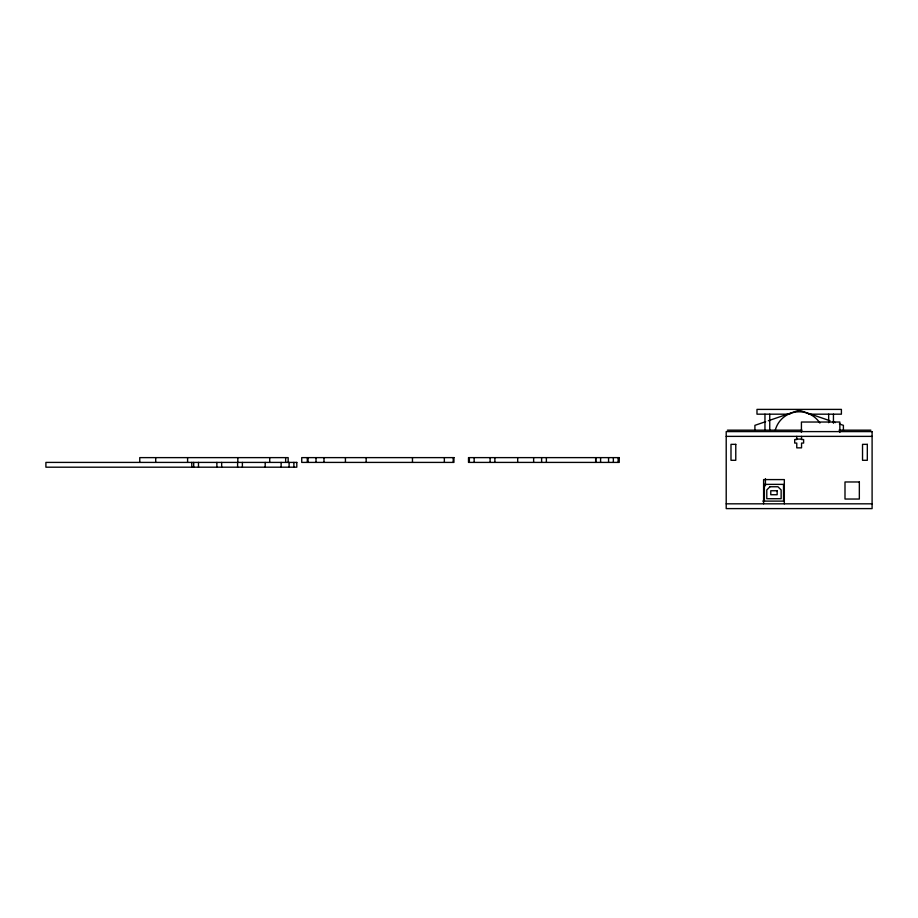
<?xml version="1.0" encoding="UTF-8"?>
<svg xmlns="http://www.w3.org/2000/svg" width="918" height="918" viewBox="0 0 918 918"><rect width="100%" height="100%" fill="white"/><g stroke="black" fill="none" stroke-linecap="round" stroke-linejoin="round"><path stroke-width="1.38" d="M765.635 421.672L754.906 425.344L754.906 430.921M768.32 420.754L799.153 410.197L829.998 420.754M789.893 414.179L756.983 414.179L756.983 409.394L841.404 409.394L841.404 414.179L808.494 414.179M727.435 430.163L801.999 430.163M839.029 430.163L870.872 430.163M726.207 436.371L872.1 436.371M796.135 439.091L801.735 439.091M762.824 501.113L783.524 501.113L783.524 484.371L764.396 484.371L764.396 501.113M726.207 503.821L872.1 503.821M832.672 421.672L835.357 422.59M839.373 423.967L843.401 425.344L843.401 430.921M839.855 432.458L839.855 422.028L801.425 422.028L801.425 432.458M833.441 414.179L833.441 423.267M828.656 414.179L828.656 422.693M801.552 436.371L801.552 439.561L803.617 439.561L803.617 443.073L801.552 443.073L801.552 447.858L796.767 447.858L796.767 443.073L794.69 443.073L794.69 439.561L796.767 439.561L796.767 436.371M784.328 503.821L784.328 479.586L763.604 479.586L763.604 503.821M769.743 414.179L769.743 431.208M765.428 478.645L765.428 485.76M764.958 414.179L764.958 431.208M618.135 457.623L618.135 462.408M613.35 457.623L613.35 462.408M608.565 457.623L608.565 462.408M600.59 457.623L600.59 462.408M595.805 457.623L595.805 462.408M595.644 457.623L595.644 462.408M546.382 457.623L546.382 462.408M541.609 457.623L541.609 462.408M533.633 457.623L533.633 462.408M517.683 457.623L517.683 462.408M494.882 457.623L494.882 462.408M490.109 457.623L490.109 462.408M474.158 457.623L474.158 462.408M469.373 457.623L469.373 462.408M453.205 457.623L453.205 462.408M444.358 457.623L444.358 462.408M412.469 457.623L412.469 462.408M366.156 457.623L366.156 462.408M345.432 457.623L345.432 462.408M323.985 457.623L323.985 462.408M316.01 457.623L316.01 462.408M308.035 457.623L308.035 462.408M307.312 457.623L307.312 462.408M293.886 462.408L293.886 467.193M289.101 462.408L289.101 467.193M288.16 462.408L288.16 457.623L139.754 457.623L139.754 462.408M285.647 457.623L285.647 462.408M281.126 462.408L281.126 467.193M269.708 457.623L269.708 462.408M265.187 462.408L265.187 467.193M242.386 462.408L242.386 467.193M237.819 457.623L237.819 462.408M237.601 462.408L237.601 467.193M221.663 462.408L221.663 467.193M216.877 462.408L216.877 467.193M198.483 462.408L198.483 467.193M193.698 462.408L193.698 467.193M191.793 462.408L191.793 467.193M187.593 457.623L187.593 462.408M155.704 457.623L155.704 462.408M775.285 430.106A24.717 24.717 0 0 1 819.889 423.049M769.972 486.758L766.782 489.948L766.782 498.715L781.138 498.715L781.138 489.948L777.948 486.758L769.972 486.758M872.1 431.598L726.207 431.598L726.207 508.606L872.1 508.606L872.1 431.598M735.777 444.346L730.992 444.346L730.992 460.297L735.777 460.297L735.777 444.346M867.315 444.346L862.53 444.346L862.53 460.297L867.315 460.297L867.315 444.346M453.928 457.623L301.735 457.623L301.735 462.408L453.928 462.408L453.928 457.623M619.248 457.623L468.501 457.623L468.501 462.408L619.248 462.408L619.248 457.623M296.801 462.408L45.9 462.408L45.9 467.193L296.801 467.193L296.801 462.408M859.34 481.973L844.996 481.973L844.996 499.036L859.34 499.036L859.34 481.973M777.156 490.751L770.776 490.751L770.776 494.733L777.156 494.733L777.156 490.751"/></g></svg>
